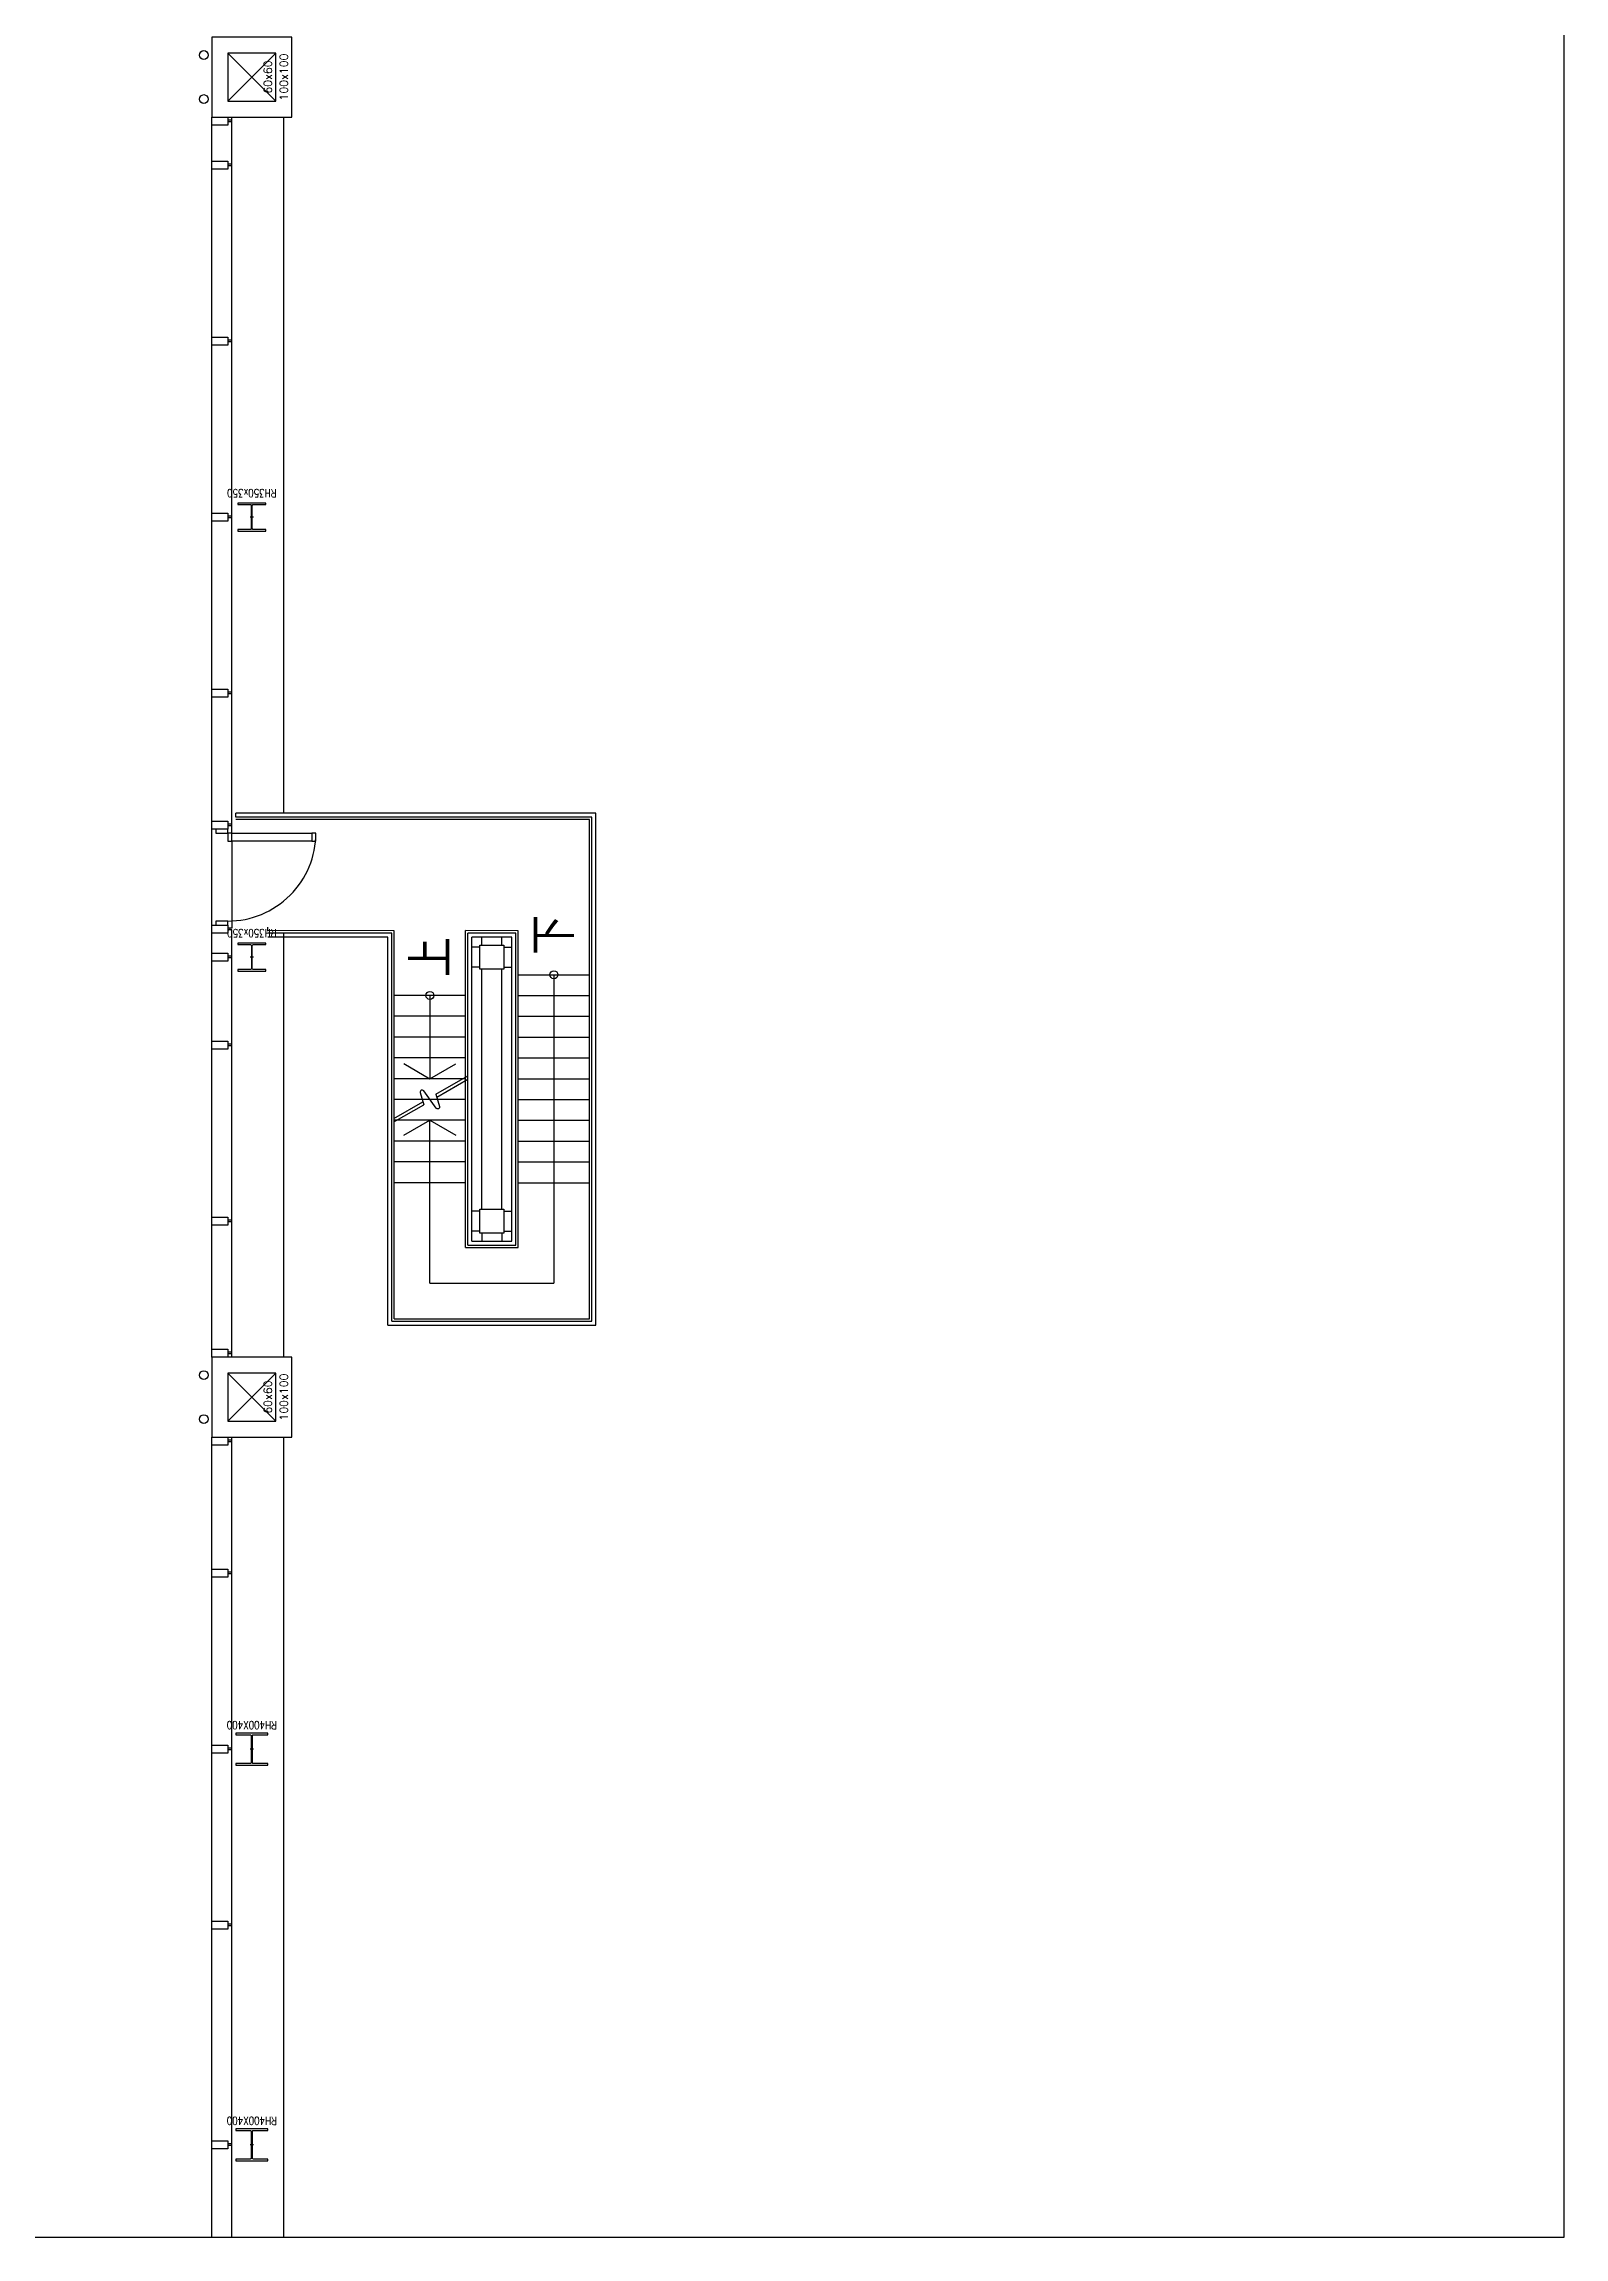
# Model space of a CAD drawing. Extents: x -8100 to 9725, y -5500 to 5149.
# Drawn here: x 7600 to 9500, y -5500 to -2758 of the extents above; entities that cross this region are included whole.
import ezdxf
from ezdxf.enums import TextEntityAlignment as Align
from ezdxf.xclip import XClip

# ---------------------------------------------------------------- set-up
doc = ezdxf.new("R2010")
doc.units = 0
doc.header["$LTSCALE"] = 50
doc.header["$XCLIPFRAME"] = 0
for name, color, linetype in [('XFa-20-FF1Stair$0$BLOCK', 7, 'Continuous'), ('XFa-20-FF1Stair$0$RDR1xFa-20$0$0-arr', 4, 'Continuous'), ('XFa-20-FF1Stair$0$RDR1xFa-20$0$0-st-txt', 3, 'Continuous'), ('XFa-20-FF1Stair$0$RDR1xFa-20$0$0-stc', 12, 'Continuous'), ('XFa-20-FF1Stair$0$RDR1xFa-20$0$0-stcm', 4, 'Continuous'), ('XFa-20-FF1Stair$0$RDR1xFa-20$0$12', 12, 'Continuous'), ('XFa-20-FF1Stair$0$RDR1xFa-20$0$4', 4, 'Continuous'), ('XFa-20-FF1Stair$0$RDR1xFa-20$0$8', 8, 'Continuous'), ('XFa-20-FF1Stair$0$RDR1xFa-20$0$BEAM', 5, 'Continuous'), ('XFa-20-FF1Stair$0$RDR1xFa-20$0$COL', 1, 'Continuous'), ('XFa-20-FF1Stair$0$RDR1xFa-20$0$COL-S', 2, 'Continuous'), ('XFa-20-FF1Stair$0$RDR1xFa-20$0$DOR', 4, 'Continuous'), ('XFa-20-FF1Stair$0$RDR1xFa-20$0$DRAIN', 4, 'Continuous'), ('XFa-20-FF1Stair$0$RDR1xFa-20$0$HR', 4, 'Continuous'), ('XFa-20-FF1Stair$0$RDR1xFa-20$0$ST', 12, 'Continuous'), ('XFa-20-FF1Stair$0$RDR1xFa-20$0$WIN', 12, 'Continuous'), ('XFa-20-FF1Stair$0$RDR1xFa-20$0$WIN-S', 4, 'Continuous'), ('XREF', 7, 'Continuous')]:
    doc.layers.add(name, color=color, linetype=linetype)
doc.styles.add('XFa-20-FF1Stair$0$RDR1xFa-20$0$CHINA', font='simplex.shx', dxfattribs={"width": 0.75, "bigfont": 'chineset.shx'})
doc.styles.add('XFa-20-FF1Stair$0$RDR1xFa-20$0$DIM', font='simplex.shx', dxfattribs={"width": 0.8, "bigfont": 'chineset.shx'})

# ---------------------------------------------------------------- blocks, each defined once
blk = doc.blocks.new('XFa-20-FF1Stair$0$RDR1xFa-20$0$COL-1')
at = {"layer": 'Defpoints'}
for p, q in [((30, 30), (-30, -30)), ((-30, 30), (30, -30))]:
    blk.add_line(p, q, dxfattribs=at)
at = {"layer": 'XFa-20-FF1Stair$0$RDR1xFa-20$0$COL'}
blk.add_lwpolyline([(-50, -50), (50, -50), (50, 50), (-50, 50)], close=True, dxfattribs=at)
at = {"layer": 'XFa-20-FF1Stair$0$RDR1xFa-20$0$COL-S'}
blk.add_lwpolyline([(-30, -30), (30, -30), (30, 30), (-30, 30)], close=True, dxfattribs=at)
at = {"layer": 'Defpoints', "style": 'XFa-20-FF1Stair$0$RDR1xFa-20$0$CHINA'}
for s, p in [('60x60', (0, -20)), ('100x100', (0, -40))]:
    blk.add_text(s, height=10, dxfattribs=at).set_placement(p, align=Align.MIDDLE_CENTER)
blk = doc.blocks.new('XFa-20-FF1Stair$0$RDR1xFa-20$0$purlin')
at = {"layer": 'XFa-20-FF1Stair$0$RDR1xFa-20$0$WIN-S'}
for p, q in [((-1, 0), (-1, -5)), ((1, 0), (1, -5))]:
    blk.add_line(p, q, dxfattribs=at)
blk.add_lwpolyline([(-5, -25), (5, -25), (5, -5), (-5, -5)], close=True, dxfattribs=at)
blk = doc.blocks.new('XFa-20-FF1Stair$0$RDR1xFa-20$0$RH400x400')
at = {"layer": 'Defpoints'}
for p, q in [((-2, -20), (2, -20)), ((0, -22), (0, -18))]:
    blk.add_line(p, q, dxfattribs=at)
at = {"layer": 'XFa-20-FF1Stair$0$RDR1xFa-20$0$COL-S'}
blk.add_lwpolyline([(-20, -40), (20, -40), (20, -37.9), (1.95, -37.9, -0.4142136), (0.65, -36.6), (0.65, -3.4, -0.4142136), (1.95, -2.1), (20, -2.1), (20, 0), (-20, 0), (-20, -2.1), (-1.95, -2.1, -0.4142136), (-0.65, -3.4), (-0.65, -36.6, -0.4142136), (-1.95, -37.9), (-20, -37.9)], format="xyb", close=True, dxfattribs=at)
at = {"layer": 'Defpoints', "style": 'XFa-20-FF1Stair$0$RDR1xFa-20$0$DIM', "width": 0.8}
blk.add_text('RH400X400', height=10, dxfattribs=at).set_placement((0, -50), align=Align.MIDDLE_CENTER)
blk = doc.blocks.new('XFa-20-FF1Stair$0$RDR1xFa-20$0$RH350x350')
at = {"layer": 'Defpoints'}
for p, q in [((-2, 0), (2, 0)), ((0, -2), (0, 2))]:
    blk.add_line(p, q, dxfattribs=at)
at = {"layer": 'XFa-20-FF1Stair$0$RDR1xFa-20$0$COL-S'}
blk.add_lwpolyline([(-17.5, -17.5), (17.5, -17.5), (17.5, -15.6), (1.8, -15.6, -0.414214), (0.6, -14.4), (0.6, 14.4, -0.414214), (1.8, 15.6), (17.5, 15.6), (17.5, 17.5), (-17.5, 17.5), (-17.5, 15.6), (-1.8, 15.6, -0.414214), (-0.6, 14.4), (-0.6, -14.4, -0.414214), (-1.8, -15.6), (-17.5, -15.6)], format="xyb", close=True, dxfattribs=at)
at = {"layer": 'Defpoints', "style": 'XFa-20-FF1Stair$0$RDR1xFa-20$0$DIM', "width": 0.8}
blk.add_text('RH350x350', height=10, dxfattribs=at).set_placement((0, -30), align=Align.MIDDLE_CENTER)
blk = doc.blocks.new('XFa-20-FF1Stair$0$RDR1xFa-20')
at = {"layer": 'XFa-20-FF1Stair$0$RDR1xFa-20$0$0-arr'}
for points in [[(26106.1, 18392.2), (26109.9, 18354.8), (26144.2, 18339.5)], [(26033.6, 18339.7), (26067.8, 18324.4), (26071.6, 18287.1)]]:
    blk.add_lwpolyline(points, dxfattribs=at)
at = {"layer": 'XFa-20-FF1Stair$0$RDR1xFa-20$0$0-stc'}
for p, q in [((26039.7, 18359.6), (26079.1, 18342)), ((26043.1, 18362), (26081.4, 18344.9)), ((26096.3, 18334.3), (26137.2, 18316)), ((26098.6, 18337.2), (26140.6, 18318.4))]:
    blk.add_line(p, q, dxfattribs=at)
at = {"layer": 'XFa-20-FF1Stair$0$RDR1xFa-20$0$0-stcm'}
blk.add_lwpolyline([(26098.6, 18337.2), (26088.8, 18324.8, -0.841606), (26084.6, 18327), (26093.1, 18352.2, 0.841606), (26088.9, 18354.4), (26079.1, 18342)], format="xyb", dxfattribs=at)
at = {"layer": 'XFa-20-FF1Stair$0$RDR1xFa-20$0$12'}
for p, q in [((26194.2, 18415.8), (26109.9, 18354.8)), ((25902.9, 18205.1), (26067, 18323.8)), ((26306.1, 18305.5), (25993.8, 18079.5)), ((25902.9, 18205.1), (25993.8, 18079.5))]:
    blk.add_line(p, q, dxfattribs=at)
for centre in [(26194.2, 18415.8), (26306.1, 18305.5)]:
    blk.add_circle(centre, 5, dxfattribs=at)
at = {"layer": 'XFa-20-FF1Stair$0$RDR1xFa-20$0$4'}
for p, q in [((26271.9, 18697.3), (26976.7, 19207.4)), ((25721, 18298.7), (26150.4, 18609.4)), ((24258.1, 17240), (25640, 18240.1))]:
    blk.add_line(p, q, dxfattribs=at)
at = {"layer": 'XFa-20-FF1Stair$0$RDR1xFa-20$0$8'}
for p, q in [((25668.2, 18371.6), (26923.9, 19280.3)), ((26205.4, 18729.5), (26117.1, 18665.6)), ((24228.9, 17330), (25587.2, 18313))]:
    blk.add_line(p, q, dxfattribs=at)
at = {"layer": 'XFa-20-FF1Stair$0$RDR1xFa-20$0$BEAM'}
for p, q in [((26279.8, 18400.7), (26274, 18408.8)), ((26283.3, 18400.1), (26291.4, 18406)), ((26016, 18206.6), (26259, 18382.5)), ((26259.6, 18386), (26253.7, 18394.1)), ((26297.4, 18376.4), (26303.3, 18368.3)), ((26298, 18379.8), (26306.1, 18385.7)), ((26030.6, 18186.4), (26273.7, 18362.3)), ((26277.2, 18361.7), (26283, 18353.6)), ((26012.5, 18207.2), (26006.6, 18215.3)), ((25991.7, 18189), (25983.6, 18183.2)), ((25992.2, 18192.5), (25986.4, 18200.6)), ((26030.1, 18182.9), (26035.9, 18174.8)), ((26006.3, 18168.8), (25998.2, 18162.9)), ((26009.8, 18168.2), (26015.7, 18160.1))]:
    blk.add_line(p, q, dxfattribs=at)
at = {"layer": 'XFa-20-FF1Stair$0$RDR1xFa-20$0$COL-S'}
for points in [[(26281.9, 18402.1), (26299.4, 18377.8), (26275.1, 18360.2), (26257.6, 18384.5)], [(26014.5, 18208.7), (26032.1, 18184.4), (26007.8, 18166.8), (25990.2, 18191.1)]]:
    blk.add_lwpolyline(points, close=True, dxfattribs=at)
at = {"layer": 'XFa-20-FF1Stair$0$RDR1xFa-20$0$DOR'}
for points in [[(26201.8, 18751.5), (26210.6, 18739.4), (26214.7, 18742.3), (26205.9, 18754.5)], [(26205.4, 18729.5), (26213.5, 18735.3), (26210.6, 18739.4), (26202.5, 18733.5)], [(26108.6, 18684.1), (26117.4, 18672), (26121.5, 18674.9), (26112.7, 18687.1)], [(26267, 18644.4), (26275.1, 18650.3), (26272.2, 18654.3), (26264.1, 18648.5)]]:
    blk.add_lwpolyline(points, close=True, dxfattribs=at)
blk.add_arc((26210.6, 18739.4), 110, 215.8919, 305.8919, dxfattribs=at)
at = {"layer": 'XFa-20-FF1Stair$0$RDR1xFa-20$0$DRAIN'}
for centre in [(26980.9, 19333.8), (26936.3, 19301.6), (25644.2, 18366.5), (25599.6, 18334.3)]:
    blk.add_circle(centre, 5.5, dxfattribs=at)
at = {"layer": 'XFa-20-FF1Stair$0$RDR1xFa-20$0$HR'}
for p, q in [((26493.6, 18382.5), (26232.7, 18743)), ((26500.5, 18381.4), (26236.7, 18745.9)), ((26222.5, 18501.1), (26134.6, 18622.7)), ((26229.5, 18500), (26138.6, 18625.6)), ((26140.7, 18627.1), (26144.7, 18630)), ((25829.6, 18216.8), (26222.5, 18501.1)), ((25836.6, 18215.7), (26229.5, 18500)), ((25969.3, 18194.4), (26285.2, 18423.1)), ((26320.4, 18374.5), (26285.2, 18423.1)), ((25976.2, 18193.3), (26284.1, 18416.1)), ((26313.4, 18375.6), (26284.1, 18416.1)), ((25982.1, 18006.2), (26500.5, 18381.4)), ((25983.2, 18013.2), (26493.6, 18382.5)), ((26004.4, 18145.8), (26320.4, 18374.5)), ((26005.6, 18152.8), (26313.4, 18375.6)), ((25829.6, 18216.8), (25982.1, 18006.2)), ((25836.6, 18215.7), (25983.2, 18013.2)), ((25969.3, 18194.4), (26004.4, 18145.8)), ((25976.2, 18193.3), (26005.6, 18152.8))]:
    blk.add_line(p, q, dxfattribs=at)
at = {"layer": 'XFa-20-FF1Stair$0$RDR1xFa-20$0$ST'}
for p, q in [((26489.4, 18383.2), (26230.2, 18741.3)), ((26233.7, 18499.4), (26141.1, 18627.4)), ((25840.8, 18215), (26233.7, 18499.4)), ((26220.3, 18379.8), (26168.1, 18451.9)), ((25965.1, 18195.1), (26285.9, 18427.3)), ((26199.2, 18364.5), (26147, 18436.6)), ((26324.6, 18373.8), (26285.9, 18427.3)), ((26157.1, 18334), (26104.9, 18406.1)), ((26178.1, 18349.3), (26126, 18421.4)), ((25983.8, 18017.4), (26489.4, 18383.2)), ((26003.8, 18141.6), (26324.6, 18373.8)), ((26114.9, 18303.6), (26062.8, 18375.7)), ((26136, 18318.8), (26083.8, 18390.9)), ((26072.8, 18273.1), (26020.6, 18345.2)), ((26093.9, 18288.3), (26041.7, 18360.4)), ((26280, 18341.5), (26332.2, 18269.4)), ((26030.7, 18242.6), (25978.5, 18314.7)), ((26051.8, 18257.8), (25999.6, 18329.9)), ((26259, 18326.3), (26311.1, 18254.2)), ((26216.8, 18295.8), (26269, 18223.7)), ((26237.9, 18311.1), (26290.1, 18239)), ((26174.7, 18265.3), (26226.9, 18193.2)), ((26195.8, 18280.6), (26247.9, 18208.5)), ((26132.6, 18234.8), (26184.8, 18162.7)), ((26153.6, 18250.1), (26205.8, 18178)), ((25840.8, 18215), (25983.8, 18017.4)), ((26090.5, 18204.4), (26142.6, 18132.3)), ((26111.5, 18219.6), (26163.7, 18147.5)), ((25965.1, 18195.1), (26003.8, 18141.6)), ((26069.4, 18189.1), (26121.6, 18117))]:
    blk.add_line(p, q, dxfattribs=at)
at = {"layer": 'XFa-20-FF1Stair$0$RDR1xFa-20$0$WIN'}
for p, q in [((26264.1, 18648.5), (26205.4, 18729.5)), ((26213.5, 18735.3), (26272.2, 18654.3))]:
    blk.add_line(p, q, dxfattribs=at)
at = {"layer": 'XFa-20-FF1Stair$0$RDR1xFa-20$0$WIN-S'}
for p, q in [((26213.5, 18735.3), (26938.6, 19260)), ((26232.7, 18743), (26236.7, 18745.9)), ((25682.9, 18351.3), (26115.5, 18664.4)), ((24237, 17305), (25601.9, 18292.7))]:
    blk.add_line(p, q, dxfattribs=at)
at = {"layer": 'XFa-20-FF1Stair$0$RDR1xFa-20$0$COL', "rotation": 35.89191539938172}
for p in [(26993.8, 19269.1), (25657.1, 18301.8)]:
    blk.add_blockref('XFa-20-FF1Stair$0$RDR1xFa-20$0$COL-1', p, dxfattribs=at)
at = {"layer": 'XFa-20-FF1Stair$0$RDR1xFa-20$0$COL-S'}
for name, p, rotation in [('XFa-20-FF1Stair$0$RDR1xFa-20$0$RH350x350', (26548.2, 18946.7), 125.8919153993988), ('XFa-20-FF1Stair$0$RDR1xFa-20$0$RH350x350', (26102.6, 18624.2), 125.8919153993988), ('XFa-20-FF1Stair$0$RDR1xFa-20$0$RH400x400', (25284.4, 18032.1), 125.8919153993775), ('XFa-20-FF1Stair$0$RDR1xFa-20$0$RH400x400', (24883.8, 17742.2), 125.8919153993775)]:
    blk.add_blockref(name, p, dxfattribs=dict(at, rotation=rotation))
at = {"layer": 'XFa-20-FF1Stair$0$RDR1xFa-20$0$WIN-S', "xscale": -0.9999999999999997, "rotation": 215.8919153993795}
for p in [(26934.5, 19257.1), (26890, 19224.9), (26711.8, 19095.9), (26533.5, 18966.9), (26355.3, 18837.9), (26221.6, 18741.2), (26116.3, 18665), (26088, 18644.5), (25998.8, 18580), (25820.6, 18451), (25687, 18354.3), (25597.8, 18289.8), (25464.2, 18193), (25285.9, 18064.1), (25107.7, 17935.1), (24885.3, 17774.2)]:
    blk.add_blockref('XFa-20-FF1Stair$0$RDR1xFa-20$0$purlin', p, dxfattribs=at)
at = {"layer": 'XFa-20-FF1Stair$0$RDR1xFa-20$0$0-st-txt', "style": 'XFa-20-FF1Stair$0$RDR1xFa-20$0$CHINA'}
for s, p in [('上', (26233.1, 18444)), ('下', (26346.6, 18334.8))]:
    blk.add_text(s, height=50, rotation=35.8919, dxfattribs=at).set_placement(p, align=Align.MIDDLE)
blk = doc.blocks.new('XFa-20-FF1Stair')
at = {"layer": 'XFa-20-FF1Stair$0$BLOCK', "rotation": 54.10808460062053}
blk.add_blockref('XFa-20-FF1Stair$0$RDR1xFa-20', (4645.058, -35964.963), dxfattribs=at)

msp = doc.modelspace()

# ---------------------------------------------------------------- linework, layer by layer
at = {"layer": 'Defpoints'}
msp.add_lwpolyline([(7000, -5500), (9500, -5500), (9500, 500), (7000, 500)], close=True, dxfattribs=at)

# ---------------------------------------------------------------- block references
at = {"layer": 'XREF'}
ref = msp.add_blockref('XFa-20-FF1Stair', (3000, 0), dxfattribs=at)
XClip(ref).set_block_clipping_path([(4000, -5500), (6500, 500)])

doc.saveas('drawing.dxf')
